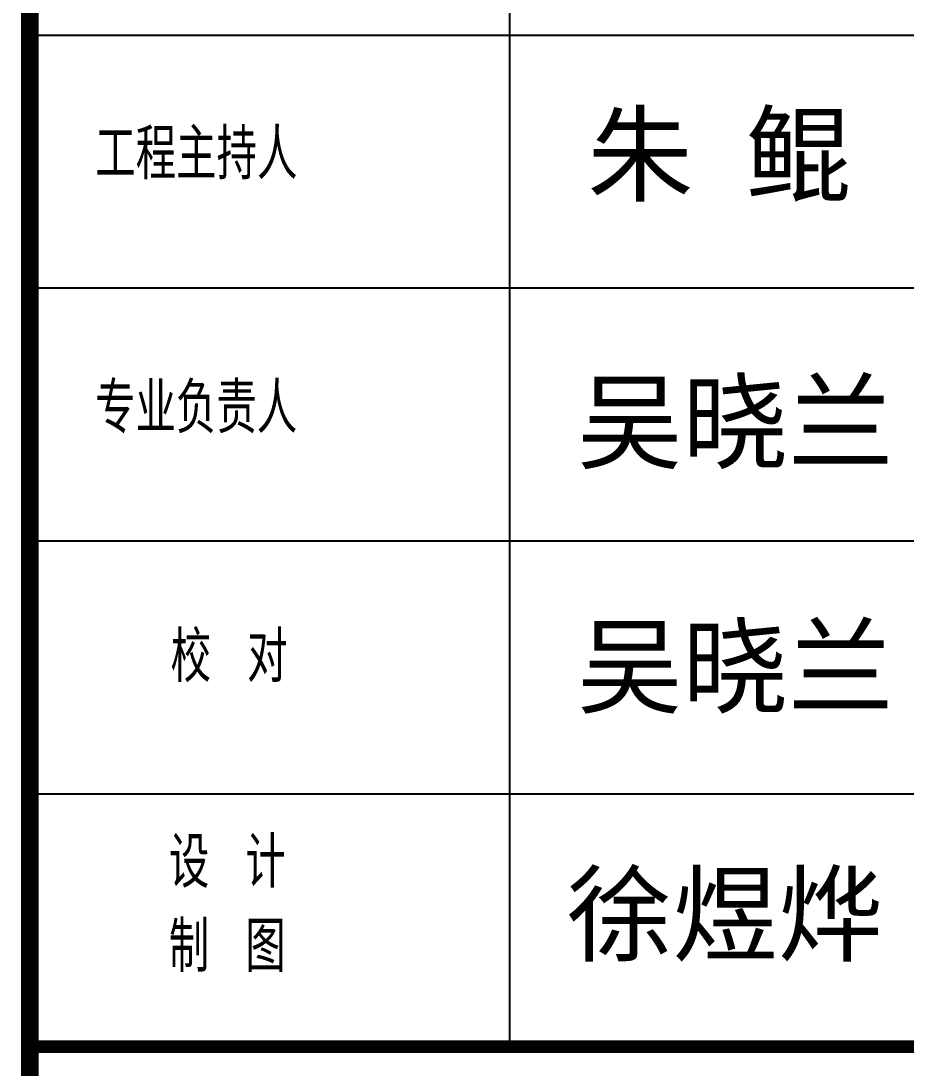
# Model space of a CAD drawing. Extents: x 1162612 to 1711260, y -157368 to 197905.
# Drawn here: x 1686055 to 1689907, y -70178 to -65623 of the extents above; entities that cross this region are included whole.
import ezdxf

# ---------------------------------------------------------------- set-up
doc = ezdxf.new("R2010")
doc.units = 0
doc.header["$LTSCALE"] = 1000
doc.header["$MEASUREMENT"] = 0
for name, color, linetype in [('PP-PM-TK', 7, 'CONTINUOUS'), ('PUB_TEXT', 7, 'CONTINUOUS'), ('PUB_TITLE', 4, 'CONTINUOUS'), ('签名', 255, 'CONTINUOUS')]:
    doc.layers.add(name, color=color, linetype=linetype)
doc.styles.add('-黑体', font='simhei.ttf', dxfattribs={"width": 0.8})
doc.styles.add('TQ', font='txt.shx', dxfattribs={"width": 0.8, "bigfont": 'hztxt.shx'})

msp = doc.modelspace()

# ---------------------------------------------------------------- linework, layer by layer
at = {"layer": 'PP-PM-TK', "color": 4}
for points, const_width in [([(1686093.3, -27975.4), (1686093.3, -87975.4)], 77), ([(1686093.3, -70084.9), (1692143.3, -70084.9)], 22)]:
    msp.add_lwpolyline(points, dxfattribs=dict(at, const_width=const_width))
at = {"layer": 'PUB_TITLE', "color": 4}
for p, q in [((1688183.3, -70084.9), (1688183.3, -62384.9)), ((1686093.3, -65684.9), (1692143.3, -65684.9)), ((1686093.3, -66784.9), (1692143.3, -66784.9)), ((1686093.3, -67884.9), (1692143.3, -67884.9)), ((1686093.3, -68984.9), (1692143.3, -68984.9)), ((1686093.3, -70084.9), (1692143.3, -70084.9))]:
    msp.add_line(p, q, dxfattribs=at)
at = {"layer": 'PUB_TITLE', "color": 4, "const_width": 55}
msp.add_lwpolyline([(1686093.3, -70084.9), (1692143.3, -70084.9)], dxfattribs=at)

# ---------------------------------------------------------------- texts
at = {"layer": 'PUB_TEXT', "color": 2, "char_height": 220, "width": 1847.813, "attachment_point": 1, "style": 'TQ'}
for s, insert in [('工程主持人', (1686378.3, -66092.4)), ('专业负责人', (1686377.2, -67196.7)), ('校 对', (1686706.1, -68279.4)), ('设 计 \\P制 图', (1686698.7, -69173.5))]:
    msp.add_mtext(s, dxfattribs=dict(at, insert=insert))
at = {"layer": '签名', "linetype": 'CONTINUOUS', "style": '-黑体'}
for s, p in [('朱 鲲', (1688520.1, -66371.9)), ('吴晓兰', (1688475.4, -67535.8)), ('吴晓兰', (1688475.4, -68599.6)), ('徐煜烨', (1688430.5, -69677.3))]:
    msp.add_text(s, height=336.6, dxfattribs=at).set_placement(p)

doc.saveas('drawing.dxf')
